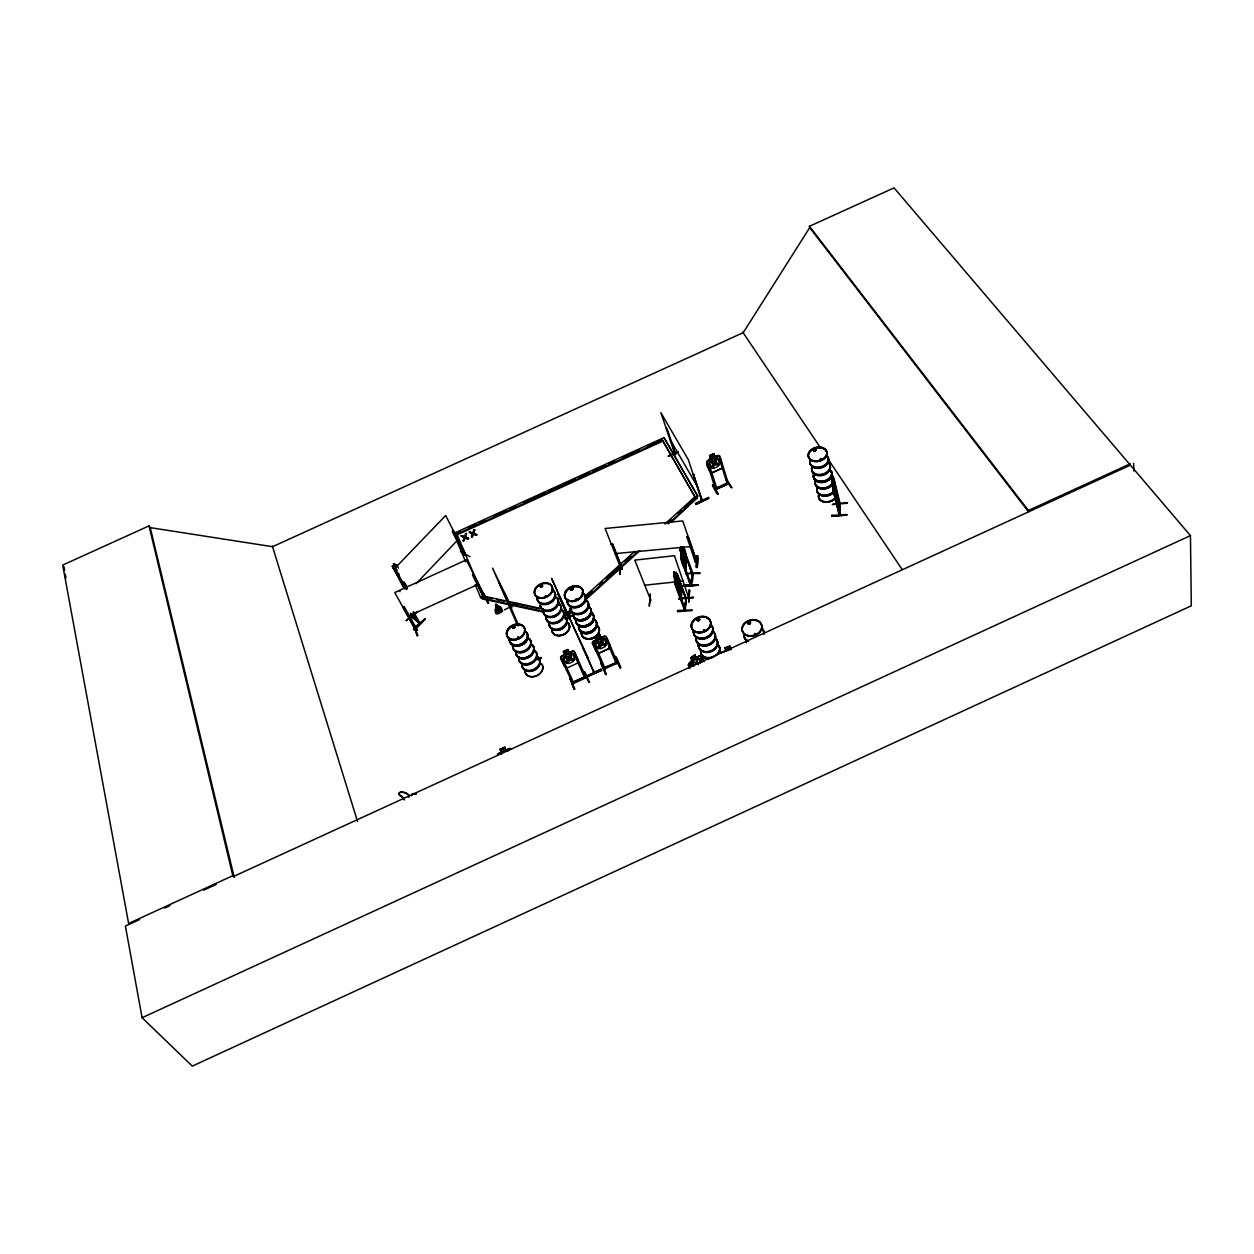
<?xml version="1.0" encoding="UTF-8"?>
<svg xmlns="http://www.w3.org/2000/svg" width="1254" height="1254" viewBox="0 0 1254 1254"><rect width="100%" height="100%" fill="white"/><g stroke="black" fill="none" stroke-linecap="round" stroke-linejoin="round"><path stroke-width="1.5" d="M692.819 573.078L691.894 574.066L692.694 572.953M703.494 630.151C706.08 629.727 701.958 630.731 704.043 631.185M705.014 630.464L703.651 630.934L703.855 629.79M690.985 583.408L690.735 584.317M696.91 620.103L698.227 618.567M697.255 619.46L698.995 620.244M697.929 620.166L698.07 619.115M698.995 618.551L699.262 619.946M699.34 619.194L698.964 620.291M699.889 619.727L699.23 618.645M833.628 490.816L835.462 498.684L834.772 492.399L835.54 493.48L835.587 492.336L834.521 490.267M835.352 495.706L834.694 489.264M836.528 504.03L836.12 491.082L836.684 504.014L835.728 501.976M577.671 662.911L577.749 659.432L574.144 651.5M832.828 485.361L832.907 481.693L833.44 488.637M833.158 484.749L833.126 484.122M839.051 514.892L832.045 484.671L835.885 502.102L833.644 488.605L833.863 491.521M833.722 485.173L833.753 482.445M846.842 514.986L832.029 516.287L846.842 515.033M847.218 502.619L832.452 504.343M831.527 478.918L832.248 484.702L832.86 476.065L839.537 505.158L839.992 503.042L839.788 515.033L832.969 487.963L833.455 488.935M839.898 514.046L839.13 514.877L839.161 504.014M839.49 514.14L839.851 503.058M833.816 478.934L833.33 477.978L840.039 505.001M833.894 489.421L832.562 479.906L832.437 483.339L839.804 514.83M835.195 497.775L834.945 484.781L835.368 497.76L834.553 495.691M832.374 476.081L832.452 478.793L831.48 475.297L832.358 485.188L839.239 513.983M831.794 480L831.872 477.79M832.045 516.366L831.935 515.206M609.381 648.302L609.632 644.619L609.538 648.349L598.785 653.287L595.916 651.045L592.343 642.894L593.503 641.076L604.303 636.28L606.184 636.562L609.522 644.791M697.741 584.74L683.352 585.054L697.914 585.179L683.399 586.198L697.867 585.132M688.274 596.591L674.433 555.71L634.775 560.115L650.873 600.478L649.76 599.631M689.653 590.336L688.65 602.108L689.606 590.305M413.256 626.012L413.71 625.213L417.754 635.496L417.033 635.841L413.992 625.699M650.309 593.988L649.306 606.199L650.403 594.443M650.669 599.788L649.791 599.224M570.601 588.643C573.83 586.653 571.119 591.872 570.883 588.549M572.404 588.863L570.852 589.584M570.256 589.521L570.648 588.69M695.061 561.494L696.597 560.695M621.122 568.908L622.298 568.25L621.106 568.955L605.118 528.483L682.74 520.927L696.879 561.98L688.132 536.555L686.816 536.681L695.327 562.184L695.312 560.695L696.581 561.087M697.146 555.6L696.315 566.98L697.271 567.419C699.951 552.371 695.609 550.992 696.472 567.498L697.255 567.404M696.566 567.404L697.381 555.977M695.578 562.168L695.202 560.789M686.816 536.681L688.101 536.947M545.537 596.732L545.662 595.556L546.854 595.963M545.694 596.324L545.678 595.885M542.731 585.712C538.515 589.788 542.527 583.251 541.132 586.621M542.324 586.104L541.509 585.101M540.066 586.449L540.599 585.43M679.809 588.016L679.48 591.653L677.912 587.358M681.063 599.835L681.047 586.464L682.035 590.697L681.063 599.835L674.558 581.417M517.745 637.659L517.98 637.173M518.607 637.753L518.357 638.035M515.018 626.922L513.09 628.489L513.058 626.451M512.369 627.549L512.855 626.639M512.964 627.172L513.67 626.201L514.532 627.517M514.595 626.796L514.391 627.705M701.378 500.221L701.535 498.982L701.926 501.02L688.368 459.779L660.842 412.613L675.138 454.638L674.95 452.694M721.928 468.291L711.849 472.883L721.928 468.291L722.351 464.638M692.192 610.588L677.568 611.67L677.442 610.526L692.224 609.899M678.665 598.707L693.478 597.437L678.696 598.66M693.478 597.437L678.822 599.004M684.872 609.585L686.016 599.302L684.308 609.381M674.809 583.909L684.684 610.51C684.135 606.873 684.229 610.212 685.374 609.303L675.796 584.568L685.201 610.463L685.107 608.519M685.875 598.675L686.251 599.945L676.909 574.003L686.424 598.879L685.295 610.212M686.424 598.879C684.935 596.465 686.393 600.572 685.546 597.782M684.59 610.447L686.048 597.86L686.455 598.66M679.981 584.74C678.931 615.667 679.166 563.281 680.201 584.725M676.314 584.536L675.687 585.649L675.796 584.568M686.267 599.82L677.426 573.956M674.119 571.855L675.044 581.856L678.257 588.126L677.944 580.085L674.119 571.855L675.436 575.194L675.718 572.467M673.853 575.758L674.276 571.84M674.386 576.652L674.26 573.266M674.605 581.464L676.219 572.185L686.251 599.945M674.762 581.464L674.009 575.602M620.73 563.062L620.009 574.285L620.902 566.698M622.141 568.093L620.62 567.498M674.636 453.776L674.762 452.663L675.577 454.434L667.034 428.978M620.322 566.808L619.946 573.846M612.469 544.111L611.184 544.236L612.469 544.111L622.235 568.83L612.516 543.719M593.91 672.144L594.725 672.536M728.292 482.884L726.912 483.574M716.583 487.822L727.806 482.649L728.574 483.793L715.611 489.718L706.833 461.88L710.657 458.792L709.639 455.594L714.043 453.713L709.639 455.594M569.88 678.273L574.912 688.963L574.144 689.324L570.1 678.242M569.645 618.504L551.588 578.392L594.286 673.006L583.079 648.02M590.853 608.707L590.65 608.645A9.389 7.038 -23.6 0 1 583.878 619.241A9.389 7.038 -23.6 0 1 572.984 614.538A9.405 7.054 -23.6 0 0 585.022 618.802A9.405 7.054 -23.6 0 0 589.474 606.983M574.144 689.308L569.943 678.163M500.957 610.557L500.628 608.66L495.894 604.381L496.741 611.858L499.014 612.156L500.957 610.557L496.255 604.428M496.255 611.011L495.581 604.647M601.042 663.303L606.34 674.338L605.557 674.699L601.121 663.209M601.168 663.679L606.34 674.338M510.88 607.218C512.337 609.491 510.456 604.961 511.224 608.065M617.344 662.081L603.535 668.335M617.705 662.943L616.012 663.209L617.548 662.504M699.951 573.533L685.452 573.439M700.03 572.874L685.64 573.721M594.615 644.195L593.346 644.775L594.615 644.195L605.212 668.743C602.908 670.765 603.472 665.984 604.93 667.692M692.192 572.968L692.02 574.018M690.468 583.439L692.584 574.379L690.735 584.442M680.844 558.5L690.468 585.383L692.537 573.752M686.016 555.428C683.634 596.528 689.684 549.816 683.085 547.073L692.333 574.912M683.399 586.198L683.352 585.179M680.75 551.399L680.797 548.045L681.188 556.572L683.242 562.388L684.48 562.936L684.606 554.973L682.568 549.142L681.847 550.02M680.703 556.18L683.085 547.073M680.859 556.165L681.345 553.61M681.847 559.3L690.97 585.367L682.364 559.284M692.302 575.037L683.759 548.907L693.101 573.768M684.276 548.891L683.571 549.957M680.718 546.65C679.527 558.171 680.17 539.392 682.004 550.02L683.069 547.246M561.729 656.124L560.648 657.817L572.921 683.759C570.162 682.787 574.865 680.53 573.877 683.32L562.748 659.008L561.651 659.965L562.748 659.008M573.705 682.301L572.185 682.928M712.617 484.624L718.181 494.076L717.46 494.405C710.391 482.962 711.143 480.737 718.056 493.982M485.502 598.001L484.373 598.519M415.858 630.307L417.378 630.088L404.101 606.513L402.895 607.061L416.077 630.699C419.04 630.496 415.748 628.332 415.56 629.351M696.691 663.413L697.945 658.005L695.641 663.319C692.412 659.933 688.274 664.981 695.029 664.698M418.428 622.36C420.482 623.379 418.93 624.257 419.024 621.968M419.557 622.642L420.106 623.551L413.554 611.795M411.751 616.78C410.795 613.441 414.478 620.15 411.375 616.027M411.077 613.849L412.409 617.47M821.307 459.277L820.414 459.795M820.116 459.481L821.213 459.92L821.511 458.948M820.053 459.45L820.712 459.168M820.837 459.716L820.492 458.807M815.602 450.374L814.834 449.371L815.492 450.547M815.696 450.28L815.21 449.308L816.213 450.17M754.438 634.007L754.892 633.348L754.986 634.681M755.018 634.007L754.924 634.163M755.645 633.74L755.582 634.148M813.815 450.547L814.316 449.355M813.877 450.296L813.595 449.763M748.591 622.595L749.657 623.316M750.55 622.972L749.39 624.304L747.823 623.599M472.789 532.731L469.325 532.041L472.444 533.499L471.614 537.276L473.15 533.749L476.802 534.909L473.479 532.981L474.576 529.643L473.024 533.232L473.62 530.081M472.57 536.837L473.15 533.749M748.074 622.58L748.952 623.551M748.23 623.144L748.654 622.047M464.591 536.461L461.143 535.771L464.262 537.229L463.4 541.023L464.952 537.48L468.604 538.656L465.281 536.712L466.394 533.373L464.826 536.963L465.438 533.812M464.372 540.584L464.952 537.48M703.886 630.464L704.513 630.119M704.952 630.652L704.105 629.79M471.614 537.276L472.444 533.499M476.802 534.909L473.714 533.483L474.576 529.643M463.4 541.023L464.262 537.229M468.604 538.656L465.532 537.214L466.394 533.373M699.152 619.617L699.136 618.818M699.309 620.589L699.481 618.818M697.318 619.241L697.005 620.385L698.196 620.981M699.152 619.037L697.882 620.275L697.663 618.849M465.015 553.641L464.027 554.566M465.485 554.409L453.117 530.395L452.286 531.273L464.199 555.146L465.109 554.174M404.149 799.848L402.017 796.525A5.267 2.383 18.2 0 1 399.477 792.591A5.267 2.383 18.2 0 1 406.171 793.077A5.267 2.383 18.2 0 1 408.694 796.995M576.495 599.804L576.636 598.66M572.482 589.364L572.42 588.675M572.937 589.051L571.056 590.148M728.057 483.511L727.257 484.389L726.881 483.009M728.433 483.856L720.392 457.992L719.2 458.541L727.461 484.42M716.912 489.123C711.943 487.681 723.966 488.01 726.74 483.48M507.024 751.256L508.607 750.535M715.141 488.48L715.423 489.405M540.756 586.653L540.458 585.634L541.618 585.21M512.886 627.361L514.548 626.608M514.375 627.204L513.795 626.201M616.247 663.617L605.839 639.054L607.108 638.474L617.579 662.943L616.827 661.657L615.918 662.958L604.898 667.269M573.971 653.867L575.414 653.663L573.971 653.867L584.928 678.195L584.364 676.799L585.837 676.219M584.536 677.332L585.869 676.658M585.508 676.235L586.167 677.693L574.285 651.406L572.326 650.998L561.62 656.046M572.592 683.273L586.229 677.082M485.611 598.503L484.357 599.114L472.586 575.272L473.793 574.724L485.941 598.785L466.378 559.88L394.775 592.531L415.983 630.793L417.253 630.151M485.784 598.895L484.812 599.428M689.543 668.272L688.321 665.012C688.634 660.231 703.228 654.87 698.776 655.842M415.936 630.354L417.253 629.743M688.148 596.136L688.807 595.932M564.519 615.98L571.479 608.566M564.849 616.717L571.808 609.303M502.509 611.309C498.684 595.995 488.511 621.921 502.462 611.231M494.813 609.632L500.534 606.717M544.173 612.25L482.116 598.863L482.994 595.995L456.911 534.032L457.271 534.768M701.347 500.158L702.428 500.754L693.525 474.545L701.785 501.004L701.472 498.888M702.318 500.707L701.958 499.954M561.682 655.999L560.475 657.848L564.19 665.811L567.121 668.006L577.843 662.958L577.969 659.494M150.229 527.636L234.184 877.283L232.836 875.668L128.613 923.461L62.7 565.068L149.022 525.896L150.229 527.636L272.526 546.697L743.246 332.655L809.708 227.617L809.41 226.3L894.055 187.881L1190.454 535.599L1191.3 605.807L192.27 1066.119L142.094 1017.715L125.4 926.063L139.633 919.543M593.612 641.155L592.343 642.894M592.562 642.973L596.747 639.853L595.368 636.718M691.001 657.786L692.083 660.952L690.499 663.413L691.565 666.25M675.53 454.34L667.159 429.965M569.3 617.611L568.893 618.645L557.842 593.675L569.128 618.786M747.745 622.815L750.096 622.015M748.434 623.677L748.309 622.423M749.923 623.489L749.814 622.235L748.716 622.266M750.394 623.708L750.441 622.407M839.02 512.933L838.973 514.171L839.365 504.5M464.137 554.817L465.03 553.5M704.842 630.527L704.027 631.013M821.558 459.403L820.837 458.698M699.654 619.915L698.588 620.934L697.067 620.244M815.993 450.327L813.517 450.688M576.683 599.726L576.652 598.738M572.357 589.537L572.623 588.847M546.666 596.199L545.412 596.496M517.683 638.349L518.498 637.471M518.842 637.8L517.698 638.192M545.349 596.011L545.302 596.512M542.308 586.198L540.192 586.59M542.527 586.668L542.01 584.975M514.877 627.502L512.431 627.815M622.031 567.843L620.511 568.046L621.106 568.955M496.412 609.961L497.195 608.989L495.706 604.491M495.549 604.804L501.13 609.507M396.609 574.097L399.336 577.498L392.377 566.134L405.058 588.941M395.214 566.886L393.521 563.673L396.875 565.193L398.49 568.14M404.149 588.518L393.38 568.093L405.356 588.596M395.041 566.73L392.283 566.244M396.766 565.303L393.427 563.783M394.289 568.517L393.066 568.438M601.105 637.596L599.804 634.571L595.18 636.687L596.543 639.822L594.819 641.797L597.265 647.409L600.603 648.741L604.883 646.782L606.152 643.333L603.738 637.722L600.995 637.769M499.829 754.234L501.694 752.181L499.907 749.281L501.741 752.306M593.346 670.968L594.161 672.896M470.172 556.76L460.453 551.619M464.262 554.393L464.638 555.365L452.631 531.445L453.462 530.567M511.789 607.955L492.556 568.156L517.714 625.777M403.741 582.013C402.111 582.702 406.845 583.643 407.284 588.471M416.077 583.706L457.835 539.863M394.853 568.328L445.703 515.504L465.359 554.456L464.685 555.24M585.916 676.752L586.308 677.615L572.89 683.696M695.515 561.682L696.91 561.588M696.378 561.149L694.982 561.243M749.986 623.426L748.419 623.551M814.05 449.967L814.865 449.59M584.411 596.857L634.743 551.321M664.933 524L695.124 496.678L697.036 497.854L671.423 522.072M586.167 596.293L591.919 591.104M599.098 584.599L601.983 581.997M606.293 578.094L620.667 565.084M624.978 561.181L630.715 555.977M666.642 523.467L670.953 519.564M678.132 513.058L681.016 510.456M683.885 507.854L695.39 497.462L697.302 498.637M571.887 611.184L567.56 615.087L565.726 613.77L567.905 615.839L572.216 611.921M586.261 598.158L638.051 551.258M668.272 523.906L697.036 497.854M586.59 598.91L639.791 550.725M576.856 599.631C577.875 599.02 574.128 599.067 576.323 599.992M572.639 589.599L571.385 590.164M514.438 627.643L513.482 628.066M464.952 554.284L464.685 553.327M392.408 566.338L395.308 566.761L393.693 563.814M414.212 627.768L425.137 618.755C418.664 628.176 402.393 637.847 425.372 619.147L425.419 619.194M416.955 611.764L406.045 620.699L417.284 612.015M412.676 616.654L419.165 622.94M692.083 660.952L690.829 657.786L694.904 654.713L696.033 658.084L698.87 655.936M694.904 655.011L691.111 657.895L692.255 660.952L688.571 665.043L689.794 668.288L688.415 665.106M701.832 662.347L700.218 658.554L701.331 657.707L702.945 661.501M701.66 658.021L700.218 658.554M573.454 682.411L572.279 682.364M603.597 667.724L604.052 669.134L605.447 668.492M485.267 598.111L484.201 598.848M484.185 598.095L484.499 599.459M815.335 450.405L816.072 449.81M542.151 586.747L540.474 586.026M831.073 471.081A9.389 6.772 -14.3 0 1 824.191 481.552A9.389 6.772 -14.3 0 1 813.454 475.344A9.327 6.74 -14.3 0 0 824.176 481.489A9.327 6.74 -14.3 0 0 831.01 471.081L831.057 470.767A9.389 6.772 -14.3 0 1 824.113 481.238A9.389 6.772 -14.3 0 1 813.376 475.047A9.327 6.74 -14.3 0 0 824.066 481.034A9.358 6.756 -14.3 0 0 830.916 470.611A9.327 6.74 -14.3 0 1 824.066 481.034A9.358 6.756 -14.3 0 1 813.376 474.874M835.963 491.474L835.932 491.239A9.264 6.756 -14.1 0 1 829.129 501.647A9.264 6.756 -14.1 0 1 818.517 495.424A9.233 6.74 -14.1 0 0 829.082 501.459A9.233 6.74 -14.1 0 0 835.822 491.082M587.421 675.624L601.23 669.275L587.64 676.094L601.685 670.263L587.891 676.627M601.685 670.263L587.64 676.11L601.199 669.213M499.311 583.282L511.334 608.174M415.466 629.916L416.594 628.959M695.484 503.387L708.479 497.415L708.902 498.355L695.954 504.406L695.547 503.497M695.656 503.904L708.682 497.979L695.954 504.39M487.963 603.44L488.684 603.111L483.589 593.314L487.822 602.955M504.421 609.852L517.416 603.378M573.58 614.679L565.225 618.567L573.627 614.758M565.397 618.912L573.752 615.056M565.366 619.178L573.893 615.228M537.794 659.134L541.164 657.519M538.013 659.588L541.132 657.457M538.217 660.074L541.399 658.021M666.579 428.21L666.595 429.181M677.771 451.612L668.225 456.017L678.069 452.083M668.413 456.315L677.865 451.942M403.036 607.406L404.101 606.513M473.934 575.053L472.586 575.272M598.785 653.287L609.538 648.349M620.902 667.598C610.667 647.989 618.206 658.366 620.181 668.006L614.993 656.908M583.659 671.439L588.941 682.474M584.568 676.737L585.696 676.282M573.674 682.098L584.427 677.176M603.879 668.758L617.203 662.52M617.579 662.943L604.052 669.134L592.515 642.863M499.954 749.406L504.688 747.086L506.193 750.268M500.174 749.437L504.641 747.384M506.302 750.096L509.516 748.481L511.632 748.936L509.485 748.607M809.708 227.617L1028.562 511.851L1028.405 510.503L1130.199 463.823M164.54 908.115L169.886 905.67M203.697 890.168L216.143 884.446M233.934 876.295L1130.262 465.203M142.094 1017.715L1190.454 535.599M708.682 463.337L707.491 463.886L708.871 463.651L717.053 489.06L715.579 489.295L728.245 483.542M408.067 616.294L478.495 584.145M725.956 479.012L731.897 487.806L725.737 478.636M697.585 495.785L695.061 496.945L661.595 438.696L695.327 497.713L697.585 495.785L664.024 437.599L454.214 533.185M731.019 487.618L725.627 478.636M599.851 634.681L595.18 636.687M563.422 651.704L567.748 649.729M604.287 636.405L601.058 637.878L599.694 634.743M742.744 332.122L820.508 447.819M454.575 533.922L459.889 531.492M468.745 527.464L475.83 524.235M479.373 522.62L484.687 520.191M493.543 516.162L505.958 510.519M509.5 508.905L514.814 506.475M523.67 502.446L544.926 492.759M548.468 491.145L575.053 479.028M578.596 477.413L589.223 472.57M592.766 470.955L605.165 465.312M608.707 463.698L614.021 461.268M622.877 457.24L638.819 449.967M647.675 445.938L660.09 440.295M454.45 535.144L662.535 440.342L662.802 441.126L457.083 534.847M461.143 535.771L464.826 536.963M465.673 534.298L466.629 533.875M469.325 532.041L473.024 533.232M473.855 530.583L474.811 530.144M463.165 540.521L464.121 540.082M467.35 538.624L468.353 538.154M471.363 536.79L472.335 536.351M475.548 534.878L476.567 534.423M815.1 450.531L813.799 449.951M815.288 450.954L813.705 450.891M513.325 626.404L514.328 626.702M517.918 637.095L518.999 637.408M412.174 616.733L411.343 616.184M729.938 646.155L724.969 647.879L729.938 646.155L731.035 649.384M730.863 649.415L722.79 652.002L726.238 651.014L725.125 647.801M696.581 562.074L695.484 562.153M395.308 566.761L394.179 566.98L406.766 589.552M419.494 623.755L413.162 612.109M584.63 671.564L589.552 682.27M488.041 603.315L483.95 593.675M814.849 450.625L814.003 450.405M541.273 585.038L542.104 585.007M571.542 588.048L573.031 588.581M576.401 598.863L576.26 599.302M589.568 607.108A9.436 7.085 -23.6 0 1 585.101 618.974L584.552 618.912M585.022 619.366L584.192 618.802M698.164 618.614L699.34 618.677M755.174 634.524L756.005 633.552M644.478 585.242L676.078 581.856M679.793 581.464L683.508 581.057M833.565 491.004L833.8 493.449M622.282 568.344L620.824 567.451M620.981 568.861L622.235 568.736M498.371 608.347L500.628 608.66M615.103 553.594L691.55 546.478M831.935 515.331L846.842 514.532M678.006 592.17L679.245 593.879M506.146 750.143L509.046 750.002M681.831 549.785L680.891 546.65M681.126 553.625L680.076 550.475M680.953 558.579C680.044 552.073 682.098 567.858 685.248 568.673M569.065 652.613L571.84 652.55L574.379 658.115L573.156 661.532L568.877 663.491L565.491 662.19L562.905 656.641L564.551 654.557M714.874 456.989L717.366 457.067L719.2 463.024L717.837 466.551L713.824 468.385L710.877 466.833L708.996 460.892L710.83 458.839L709.827 455.625M814.786 449.151L816.088 449.637M621.796 567.419L622.078 568.861M836.042 491.239L834.459 484.154M576.824 598.675L577.012 598.738M513.56 628.082L512.761 627.643M572.357 651.249L574.207 651.625M604.303 636.28L606.246 636.687M543.154 608.911L482.994 595.995L480.454 597.155L480.815 597.876L475.25 584.74M483.354 596.716L492.759 598.738M496.506 599.553L504.03 601.168M507.792 601.983L539.737 608.848M481.755 598.127L543.828 611.513M502.196 753.466L500.754 754.359M709.435 470.516C702.789 460.469 708.965 458.76 717.993 455.578L719.718 456.095L717.931 455.468L715.046 456.926L713.981 453.619M748.591 624.32L747.729 623.332M518.247 637.095L519.031 637.565M469.56 532.527L472.695 533.985M461.394 536.257L464.497 537.715M473.385 534.235L475.783 535.38M465.187 537.966L467.585 539.11M412.268 616.451L418.883 622.156M411.955 616.639L419.996 623.348M573.486 681.815L584.301 676.925M678.68 586.809C680.734 586.417 680.765 590.963 678.853 588.314M749.641 622.125L750.206 622.987M572.467 588.487L573.094 588.847M690.86 583.298L690.155 584.489M564.284 665.608L567.137 667.739M596.011 650.842L598.848 653.13M411.845 616.858L419.635 623.787M395.668 567.952L394.461 567.325L397.189 570.319M709.372 470.422L711.896 472.977M397.189 572.451L399.164 574.567L398.035 573.987M833.832 491.27L834.427 492.383L832.625 484.843L832.656 483.511L833.44 484.53L832.828 478.526L834.647 486.003L834.584 487.163L833.785 486.05L834.459 491.929L834.082 484.138L831.48 475.297M496.082 604.365L499.625 608.237M835.305 497.556L835.963 498.277L834.38 485.925M568.783 616.702L569.582 618.41M396.703 574.128L399.352 577.436M809.41 226.3L1028.405 510.503M683.932 566.777L685.217 568.485M402.017 796.525L404.243 799.566M679.856 598.001L681.236 599.82M688.65 601.983L689.073 589.897M828.126 459.168L902.112 569.473M720.392 457.992L719.2 458.541M496.176 604.898L500.189 611.529M693.525 474.545L694.011 475.36L693.07 474.764M669.495 438.461L696.848 485.627M697.851 496.568L664.024 437.599M399.524 590.634L400.073 591.622M410.356 613.222L412.629 617.564M410.701 614.162L412.55 617.501M413.365 613.143L419.432 623.802M404.086 582.201L406.735 587.044M607.108 638.474L605.839 639.054M614.883 656.908L620.181 668.006M557.842 593.675L558.281 594.568M594.004 670.937L594.804 672.505M562.591 603.002L588.267 658.24M564.817 654.713L563.171 651.563L567.796 649.447L569.238 652.566M567.701 649.619L569.128 652.738M504.359 592.546L518.733 625.636M615.871 662.096L616.529 663.554M495.988 604.992L499.014 612.156M456.675 540.458L465.595 561.714M835.885 501.961L836.684 504.014M509.516 748.481L498.434 753.701L501.522 752.29M413.695 625.229L417.551 635.527M694.12 666.14L692.521 661.877L696.315 659.008L698.415 664.698M694.794 654.917L695.939 657.989L698.337 657.472L700.422 663.162M701.331 657.707L702.616 661.203M700.484 655.811L702.24 660.921M676.141 581.668L676.517 582.702M677.207 587.875L680.358 594.082L679.981 586.073L677.897 580.336M679.699 583.329L680.875 586.59M685.295 598.863L685.75 599.976M690.374 583.188C690.907 590.932 694.794 573 692.036 573.094M724.922 647.738L726.035 650.967M729.812 646.312L730.91 649.541M674.276 452.772L674.621 453.901M695.124 496.678L695.327 497.713M713.871 453.791L714.921 457.099M272.322 546.039L357.515 821.448M719.655 455.986L722.194 464.685M495.785 605.008L497.76 612.281M832.468 504.563L847.202 503.246M832.766 481.928L833.549 485.188M149.022 525.896L232.836 875.668M833.847 477.931L840.149 504.108M832.687 476.081L839.537 505.158M679.135 589.96L679.637 594.647L679.041 591.355M64.001 566.761L64.659 570.492M65.302 574.222L65.96 577.953M834.521 490.33L834.6 490.816A9.28 6.756 -14.1 0 0 835.321 488.935M495.628 604.945L496.741 611.858M676.737 587.452L677.003 589.913L676.58 587.468M1133.6 463.29L1133.961 471.081M585.618 600.541A9.452 7.069 -23.6 0 1 587.562 609.522A9.452 7.069 -23.6 0 1 576.479 614.57A9.452 7.069 -23.6 0 1 570.742 607.328M587.138 601.215A9.593 7.179 -23.6 0 1 582.608 613.237A9.593 7.179 -23.6 0 1 570.304 608.895M585.101 618.974A9.436 7.085 -23.6 0 1 573 614.679M582.577 593.205A9.64 7.179 -23.6 0 1 584.536 602.328A9.64 7.179 -23.6 0 1 573.266 607.485A9.64 7.179 -23.6 0 1 567.435 600.133M586.715 600.541A9.468 7.069 -23.6 0 1 582.232 612.407A9.468 7.069 -23.6 0 1 570.1 608.127M584.27 594.851A9.499 7.085 -23.6 0 1 579.756 606.732A9.499 7.085 -23.6 0 1 567.592 602.469M586.997 600.854A9.593 7.179 -23.6 0 1 582.452 612.892A9.593 7.179 -23.6 0 1 570.162 608.551M582.436 592.86A9.64 7.179 -23.6 0 1 584.395 601.967A9.64 7.179 -23.6 0 1 573.109 607.124A9.64 7.179 -23.6 0 1 567.278 599.788M582.169 592.546A9.515 7.085 -23.6 0 1 584.113 601.544A9.515 7.085 -23.6 0 1 572.984 606.622A9.515 7.085 -23.6 0 1 567.231 599.381M593.769 619.194A9.468 7.148 -23.6 0 1 592.029 631.75A9.468 7.148 -23.6 0 1 578.768 627.941M588.314 606.842A9.389 7.054 -23.6 0 1 590.979 609.491A9.374 7.038 -23.6 0 0 588.298 606.842M597.735 626.091A9.311 7.069 -23.6 0 1 593.361 637.894A9.311 7.069 -23.6 0 1 581.386 633.568M590.9 612.532A9.515 7.163 -23.6 0 1 592.876 621.623A9.515 7.163 -23.6 0 1 581.746 626.702A9.515 7.163 -23.6 0 1 575.962 619.366M578.721 625.276A9.327 7.038 -23.6 0 0 584.411 632.486A9.342 7.054 -23.6 0 0 595.337 627.502A9.342 7.054 -23.6 0 0 593.377 618.551A9.327 7.038 -23.6 0 1 595.321 627.502A9.327 7.038 -23.6 0 1 584.411 632.486A9.342 7.054 -23.6 0 1 578.705 625.276M593.628 618.849A9.468 7.148 -23.6 0 1 595.603 627.925A9.468 7.148 -23.6 0 1 584.521 632.988A9.468 7.148 -23.6 0 1 578.752 625.652M592.358 613.347A9.515 7.163 -23.6 0 1 586.731 625.793A9.515 7.163 -23.6 0 1 575.805 619.021M575.774 618.63A9.358 7.054 -23.6 0 0 581.48 625.856A9.389 7.069 -23.6 0 0 592.452 620.855A9.389 7.069 -23.6 0 0 590.509 611.889A9.358 7.054 -23.6 0 1 592.437 620.84A9.358 7.054 -23.6 0 1 581.48 625.856A9.389 7.069 -23.6 0 1 575.758 618.63M589.772 607.61A9.436 7.085 -23.6 0 1 584.176 619.931A9.436 7.085 -23.6 0 1 573.344 613.237M714.843 634.116A9.86 7.649 -19.2 0 1 707.115 645.841A9.86 7.649 -19.2 0 1 696.378 638.364M713.557 632.032A10.001 7.743 -19.2 0 1 708.244 645.183A10.001 7.743 -19.2 0 1 696.095 637.972M715.642 638.333A9.828 7.649 -19.2 0 1 710.438 651.312A9.828 7.649 -19.2 0 1 698.478 644.18M715.548 638.051A9.828 7.649 -19.2 0 1 710.328 651.014A9.828 7.649 -19.2 0 1 698.368 643.898M712.382 626.687A10.048 7.759 -19.2 0 1 704.513 638.615A10.048 7.759 -19.2 0 1 693.572 631.044M713.181 631.342A9.86 7.649 -19.2 0 1 707.946 644.321A9.86 7.649 -19.2 0 1 695.954 637.204M712.413 627.157A9.907 7.649 -19.2 0 1 704.638 638.913A9.907 7.649 -19.2 0 1 693.854 631.436M713.432 631.671A10.001 7.743 -19.2 0 1 708.118 644.822A10.001 7.743 -19.2 0 1 695.97 637.612M710.987 624.696A10.048 7.759 -19.2 0 1 705.641 637.894A10.048 7.759 -19.2 0 1 693.446 630.684M710.736 624.382A9.907 7.649 -19.2 0 1 705.453 637.393A9.907 7.649 -19.2 0 1 693.431 630.276M715.815 638.929A9.797 7.618 -19.2 0 1 710.626 651.845A9.797 7.618 -19.2 0 1 698.713 644.744M717.993 644.728A9.907 7.728 -19.1 0 1 717.978 654.369M711.504 658.193A9.907 7.728 -19.1 0 1 700.672 652.676M718.04 645.199A9.766 7.618 -19.1 0 1 719.263 652.785M709.121 658.773A9.766 7.618 -19.1 0 1 700.97 650.998M703.635 660.983A9.86 7.728 -19.1 0 1 703.008 659.071M720.251 651.155A9.86 7.728 -19.1 0 1 721.505 652.785M717.884 644.384A9.907 7.728 -19.1 0 1 716.05 655.701M713.839 657.002A9.907 7.728 -19.1 0 1 700.547 652.331M717.633 644.07A9.781 7.634 -19.1 0 1 713.651 656.516A9.781 7.634 -19.1 0 1 700.531 651.908M715.721 638.568A9.828 7.649 -19.2 0 1 710.516 651.531A9.828 7.649 -19.2 0 1 698.556 644.399M703.635 660.529A9.703 7.602 -19.1 0 1 703.008 658.648M704.043 661.642A9.703 7.602 -19.1 0 1 703.447 657.739M703.76 661.328A9.86 7.728 -19.1 0 1 703.149 657.347M829.568 464.889A9.405 6.772 -14.3 0 1 823.862 475.015A9.405 6.772 -14.3 0 1 811.996 470.971M829.584 464.419A9.546 6.866 -14.3 0 1 822.593 475.031A9.546 6.866 -14.3 0 1 811.699 468.777M826.511 455.672A9.577 6.866 -14.4 0 1 821.997 467.334A9.577 6.866 -14.4 0 1 809.849 461.425M827.985 462.303A9.421 6.772 -14.3 0 1 827.906 471.159A9.421 6.772 -14.3 0 1 816.135 474.028A9.421 6.772 -14.3 0 1 812.169 466.159M828.518 459.168A9.452 6.772 -14.4 0 1 818.454 468.385A9.452 6.772 -14.4 0 1 810.633 460.046M826.511 456.174A9.452 6.772 -14.4 0 1 827.797 457.538M828.189 462.663A9.546 6.866 -14.3 0 1 828.11 471.629A9.546 6.866 -14.3 0 1 816.182 474.545A9.546 6.866 -14.3 0 1 812.153 466.566M826.417 455.28A9.593 6.866 -14.4 0 1 821.903 466.958A9.593 6.866 -14.4 0 1 809.755 461.049M827.515 456.284A9.452 6.772 -14.4 0 1 820.571 466.786A9.452 6.772 -14.4 0 1 809.77 460.61M833.675 492.446A9.28 6.756 -14.1 0 1 824.144 496.255A9.28 6.756 -14.1 0 1 817.169 491.505M834.506 485.517A9.28 6.756 -14.1 0 1 835.227 487.148M835.352 488.511A9.421 6.85 -14.1 0 1 834.803 490.345M833.675 492.085A9.421 6.85 -14.1 0 1 822.859 495.816A9.421 6.85 -14.1 0 1 816.856 489.311M834.521 485.063A9.421 6.85 -14.1 0 1 835.242 486.709M833.534 479.53A9.452 6.85 -14.2 0 1 833.628 481.332M833.079 483.166A9.452 6.85 -14.2 0 1 821.088 488.668A9.452 6.85 -14.2 0 1 815.617 480.345M831.512 476.489A9.452 6.85 -14.2 0 1 832.813 477.884M834.224 484.326A9.295 6.756 -14.1 0 1 834.506 489.546M833.377 491.254A9.295 6.756 -14.1 0 1 822.702 494.938A9.295 6.756 -14.1 0 1 816.793 488.527M833.502 479.968A9.327 6.756 -14.2 0 1 833.596 481.755M833.064 483.574A9.327 6.756 -14.2 0 1 821.229 488.997A9.327 6.756 -14.2 0 1 815.837 480.784M831.512 476.99A9.327 6.756 -14.2 0 1 832.797 478.354M835.258 488.135A9.421 6.85 -14.1 0 1 834.725 489.969M833.596 491.709A9.421 6.85 -14.1 0 1 822.765 495.455A9.421 6.85 -14.1 0 1 816.777 488.95M834.443 484.687A9.421 6.85 -14.1 0 1 835.164 486.333M831.418 476.128A9.468 6.85 -14.2 0 1 833.534 480.956M833.001 482.806A9.468 6.85 -14.2 0 1 820.994 488.292A9.468 6.85 -14.2 0 1 815.523 479.968M833.314 480.548A9.342 6.756 -14.2 0 1 822.091 487.916A9.342 6.756 -14.2 0 1 815.539 479.577M832.499 477.131A9.342 6.756 -14.2 0 1 833.22 478.762M831.12 471.316A9.389 6.772 -14.3 0 1 823.047 482.022A9.389 6.772 -14.3 0 1 814.065 473.777M819.113 493.857A9.264 6.756 -14.1 0 0 826.809 502.227A9.264 6.756 -14.1 0 0 836.669 493.104A9.233 6.74 -14.1 0 1 826.825 502.211A9.233 6.74 -14.1 0 1 819.144 493.872M761.899 628.473A10.173 7.932 -17.1 0 1 763.984 634.179M748.011 641.499A10.173 7.932 -17.1 0 1 744.124 634.524M746.412 640.543A10.016 7.806 -17.1 0 1 744.406 634.916M763.216 630.605A10.016 7.806 -17.1 0 1 763.921 632.518M761.789 628.113A10.189 7.932 -17.1 0 1 763.874 633.803M747.901 641.139A10.189 7.932 -17.1 0 1 743.998 634.163M761.539 627.784A10.048 7.822 -17.1 0 1 763.608 633.395M747.839 640.637A10.048 7.822 -17.1 0 1 743.998 633.74M746.349 642.8A9.969 7.79 -17.1 0 1 746.318 640.747M528.247 638.443A9.53 7.163 -26.2 0 1 526.116 651.171A9.53 7.163 -26.2 0 1 513.074 647.268M529.721 639.164A9.656 7.258 -26.2 0 1 524.862 651.453A9.656 7.258 -26.2 0 1 512.761 646.907M530.944 643.992A9.499 7.163 -26.2 0 1 529.878 656.046A9.499 7.163 -26.2 0 1 516.24 654.635M530.74 643.631A9.468 7.132 -26.2 0 1 528.639 656.328A9.468 7.132 -26.2 0 1 515.66 652.425M530.834 643.757A9.499 7.163 -26.2 0 1 528.733 656.485A9.499 7.163 -26.2 0 1 515.707 652.566M526.476 632.455A9.703 7.258 -26.2 0 1 521.601 644.775A9.703 7.258 -26.2 0 1 509.453 640.245M529.251 638.505A9.53 7.163 -26.2 0 1 524.47 650.622A9.53 7.163 -26.2 0 1 512.525 646.155M529.549 638.819A9.656 7.258 -26.2 0 1 524.705 651.108A9.656 7.258 -26.2 0 1 512.588 646.562M526.319 632.11A9.703 7.258 -26.2 0 1 521.429 644.431A9.703 7.258 -26.2 0 1 509.281 639.901M524.454 630.621A9.562 7.148 -26.2 0 1 522.307 643.365A9.562 7.148 -26.2 0 1 509.234 639.477A9.577 7.163 -26.2 0 0 522.307 643.365A9.577 7.163 -26.2 0 0 524.454 630.605M538.844 658.366A9.405 7.132 -26.3 0 1 534.173 670.404A9.405 7.132 -26.3 0 1 522.354 665.905M537.198 656.704A9.53 7.242 -26.3 0 1 538.922 666.015A9.53 7.242 -26.3 0 1 527.777 671.125A9.53 7.242 -26.3 0 1 522.228 663.57M541.462 663.774A9.374 7.148 -26.3 0 1 536.822 675.812A9.374 7.148 -26.3 0 1 525.018 671.298M541.352 663.538A9.374 7.148 -26.3 0 1 536.712 675.592A9.374 7.148 -26.3 0 1 524.893 671.078M532.762 645.794A9.468 7.132 -26.2 0 1 528.028 657.864A9.468 7.132 -26.2 0 1 516.146 653.397M535.615 651.39A9.577 7.242 -26.2 0 1 530.834 663.632A9.577 7.242 -26.2 0 1 518.811 659.071M536.775 656.093A9.405 7.132 -26.3 0 1 534.721 668.758A9.405 7.132 -26.3 0 1 521.805 664.824M534.141 650.669A9.436 7.148 -26.2 0 1 532.072 663.35A9.436 7.148 -26.2 0 1 519.125 659.432M537.041 656.375A9.53 7.242 -26.3 0 1 534.972 669.213A9.53 7.242 -26.3 0 1 521.868 665.231M533.89 649.854A9.577 7.242 -26.2 0 1 531.79 662.723A9.577 7.242 -26.2 0 1 518.654 658.742M533.624 649.556A9.452 7.148 -26.2 0 1 531.539 662.253A9.452 7.148 -26.2 0 1 518.576 658.334M401.923 796.807A5.267 2.383 18.2 0 1 399.227 793.03A5.267 2.383 18.2 0 1 405.246 792.998A5.267 2.383 18.2 0 1 408.976 796.76M411.516 795.663A5.282 2.398 18 0 1 416.093 794.096M411.61 795.381A5.282 2.398 18 0 1 416.187 793.813M555.553 597.406A9.389 6.96 -24.6 0 1 557.34 606.309A9.389 6.96 -24.6 0 1 546.352 611.325A9.389 6.96 -24.6 0 1 540.787 604.146M555.459 596.92A9.515 7.069 -24.6 0 1 553.484 609.428A9.515 7.069 -24.6 0 1 540.317 605.713M557.999 602.798A9.374 6.975 -24.6 0 1 559.786 611.701A9.374 6.975 -24.6 0 1 548.829 616.717A9.374 6.975 -24.6 0 1 543.264 609.538M557.905 602.688A9.327 6.944 -24.6 0 1 559.692 611.544A9.327 6.944 -24.6 0 1 548.766 616.545A9.327 6.944 -24.6 0 1 543.233 609.397M558.124 603.096A9.374 6.975 -24.6 0 1 559.927 611.999A9.374 6.975 -24.6 0 1 548.954 617.015A9.374 6.975 -24.6 0 1 543.405 609.836M552.387 590.117A9.562 7.069 -24.6 0 1 554.19 599.161A9.562 7.069 -24.6 0 1 542.998 604.271A9.562 7.069 -24.6 0 1 537.355 596.998M556.588 597.406A9.389 6.96 -24.6 0 1 552.011 609.162A9.389 6.96 -24.6 0 1 540.098 604.945M552.481 590.603A9.436 6.975 -24.6 0 1 550.522 602.955A9.436 6.975 -24.6 0 1 537.496 599.302M556.87 597.719A9.515 7.069 -24.6 0 1 552.23 609.648A9.515 7.069 -24.6 0 1 540.16 605.353M552.23 589.772A9.562 7.069 -24.6 0 1 554.033 598.801A9.562 7.069 -24.6 0 1 542.841 603.926A9.562 7.069 -24.6 0 1 537.182 596.638M551.964 589.458A9.436 6.975 -24.5 0 1 553.751 598.377A9.436 6.975 -24.5 0 1 542.7 603.425A9.436 6.975 -24.5 0 1 537.135 596.246M565.601 617.109A9.389 7.038 -24.6 0 1 561.055 628.975A9.389 7.038 -24.6 0 1 549.111 624.649M568.046 622.83A9.248 6.96 -24.6 0 1 562.466 634.963A9.248 6.96 -24.6 0 1 551.979 628.332M567.952 622.705A9.217 6.928 -24.6 0 1 562.388 634.806A9.217 6.928 -24.6 0 1 551.948 628.191M558.359 603.676A9.327 6.944 -24.6 0 1 556.447 615.965A9.327 6.944 -24.6 0 1 543.531 612.297M568.156 623.05A9.248 6.96 -24.6 0 1 562.576 635.198A9.248 6.96 -24.6 0 1 552.073 628.567M558.218 603.299A9.358 6.975 -24.6 0 1 560.021 612.203A9.358 6.975 -24.6 0 1 549.048 617.219A9.358 6.975 -24.6 0 1 543.499 610.024M561.055 609.334A9.436 7.054 -24.6 0 1 559.127 621.796A9.436 7.054 -24.6 0 1 546.054 618.065M563.626 615.322A9.264 6.944 -24.6 0 1 561.761 627.596A9.264 6.944 -24.6 0 1 548.891 623.896M562.685 610.949A9.311 6.96 -24.6 0 1 558.171 622.658A9.311 6.96 -24.6 0 1 546.352 618.41M563.877 615.62A9.389 7.038 -24.6 0 1 561.98 628.066A9.389 7.038 -24.6 0 1 548.954 624.304M560.899 608.989A9.436 7.054 -24.6 0 1 562.717 618.003A9.436 7.054 -24.6 0 1 551.666 623.05A9.436 7.054 -24.6 0 1 546.054 615.777M560.632 608.707A9.311 6.96 -24.6 0 1 562.435 617.579A9.311 6.96 -24.6 0 1 551.525 622.564A9.311 6.96 -24.6 0 1 545.992 615.4M675.326 581.072L676.878 582.405L677.928 588.643L677.191 582.279C679.166 584.975 679.119 580.351 677.035 580.759L676.016 574.787L676.705 580.837L675.467 580.085L675.326 581.072M684.261 562.215L684.041 563.438L683.211 557.215C680.875 557.732 681.094 552.998 683.116 555.647L682.678 549.644L683.493 555.6C685.938 555.177 685.64 559.989 683.587 557.105L684.261 562.215M574.614 659.729L573.094 660.529L569.3 658.82C569.3 663.852 563.877 666.172 568.078 658.601C559.645 657.159 565.335 654.118 568.752 657.457C568.548 652.66 574.16 650.481 569.974 657.707L574.614 659.729M606.356 644.964L604.851 645.763L601.105 644.023C601.058 649.149 595.54 651.343 599.914 643.804C591.606 642.22 597.217 639.321 600.603 642.644C600.478 637.816 606.09 635.621 601.795 642.91L606.356 644.964M683.477 585.587L697.867 585.273L683.477 585.587M719.31 464.701L717.884 465.453L714.592 463.463C714.184 468.855 709.106 470.72 713.526 463.181C706.817 461.942 711.081 457.929 714.231 462.005C714.388 456.989 719.671 454.998 715.297 462.334L719.31 464.701M677.74 582.028L677.364 585.665L675.263 579.897L675.64 576.244L677.74 582.028M684.261 556.886L683.602 560.46L681.549 554.644L682.207 551.07L684.261 556.886M498.387 753.576L497.305 755.488L498.512 753.638M694.308 655.936L691.879 657.786L692.255 658.805L694.685 656.971L694.308 655.936M690.374 666.015L689.261 666.862L690.374 666.015M504.045 748.105L501.177 749.422L501.694 750.378L504.563 749.061L504.045 748.105M713.322 454.653L710.72 455.845L711.049 456.911L713.651 455.719L713.322 454.653M715.203 458.055L711.159 459.904L713.024 465.845L717.053 464.011L715.203 458.055M567.153 650.465L564.378 651.735L564.833 652.738L567.607 651.469L567.153 650.465M599.13 635.606L596.355 636.875L596.794 637.878L599.569 636.609L599.13 635.606M601.434 638.772L597.123 640.747L599.569 646.359L603.848 644.384L601.434 638.772M569.52 653.616L565.225 655.591L567.78 661.14L572.075 659.165L569.52 653.616M729.154 647.095L726.144 648.052L726.489 649.086L729.499 648.13L729.154 647.095M396.515 565.476L394.508 564.566L397.063 566.463L396.515 565.476M590.023 615.181A9.436 7.085 -23.6 0 0 588.079 606.199A9.374 7.038 -23.6 0 1 589.976 615.165A9.436 7.085 -23.6 0 1 578.972 620.228A9.436 7.085 -23.6 0 1 573.235 612.987A9.374 7.038 -23.6 0 0 578.987 620.197A9.374 7.038 -23.6 0 0 589.976 615.165M569.739 600.744A9.546 7.085 -23.6 0 0 582.859 591.198A9.546 7.085 -23.6 0 0 568.485 588.267A9.546 7.085 -23.6 0 0 569.739 600.744A9.562 7.101 -23.6 0 0 582.891 591.23A9.562 7.101 -23.6 0 0 568.501 588.283A9.562 7.101 -23.6 0 0 569.739 600.791M570.006 601.324A9.53 7.069 -23.6 0 0 583.11 591.81A9.53 7.069 -23.6 0 0 568.767 588.863A9.53 7.069 -23.6 0 0 570.006 601.324A9.483 7.038 -23.6 0 0 583.063 591.81A9.483 7.038 -23.6 0 0 568.783 588.894A9.483 7.038 -23.6 0 0 570.021 601.293M569.833 600.995A9.562 7.101 -23.6 0 0 582.985 591.433A9.562 7.101 -23.6 0 0 568.579 588.487A9.562 7.101 -23.6 0 0 569.833 600.995M583.878 619.225A9.358 7.022 -23.6 0 0 590.509 608.503A9.389 7.038 -23.6 0 1 583.894 619.257A9.389 7.038 -23.6 0 1 572.984 614.507A9.358 7.022 -23.6 0 0 583.878 619.225M591.057 632.596A9.311 7.038 -23.6 0 0 595.415 620.824A9.327 7.054 -23.6 0 1 591.057 632.612A9.327 7.054 -23.6 0 1 579.066 628.301A9.311 7.038 -23.6 0 0 591.057 632.596M592.327 638.537A9.295 7.054 -23.6 0 0 597.813 626.31A9.311 7.069 -23.6 0 1 592.343 638.568A9.311 7.069 -23.6 0 1 581.605 631.875A9.295 7.054 -23.6 0 0 592.327 638.537M593.299 637.722A9.28 7.038 -23.6 0 0 597.641 625.981A9.233 7.007 -23.6 0 1 593.283 637.706A9.28 7.038 -23.6 0 1 581.354 633.427A9.233 7.007 -23.6 0 0 593.283 637.706M581.966 620.808A9.389 7.054 -23.6 0 0 591.48 611.278A9.374 7.038 -23.6 0 1 581.966 620.793A9.389 7.054 -23.6 0 1 573.548 613.598A9.374 7.038 -23.6 0 0 581.966 620.793M590.258 624.743A9.358 7.054 -23.6 0 0 590.979 613.018A9.374 7.069 -23.6 0 1 590.258 624.758A9.374 7.069 -23.6 0 1 576.605 623.473A9.358 7.054 -23.6 0 0 590.258 624.743M576.276 619.758A9.358 7.054 -23.6 0 0 576.135 621.67A9.374 7.069 -23.6 0 1 576.26 619.758M697.161 632A9.969 7.681 -19.3 0 0 710.595 622A9.969 7.681 -19.3 0 0 695.045 618.786A9.969 7.681 -19.3 0 0 697.161 632M697.381 632.549A9.922 7.649 -19.3 0 0 710.767 622.595A9.922 7.649 -19.3 0 0 695.265 619.398A9.922 7.649 -19.3 0 0 697.381 632.549A9.907 7.634 -19.3 0 0 710.752 622.611A9.907 7.634 -19.3 0 0 695.296 619.413A9.907 7.634 -19.3 0 0 697.396 632.549M697.24 632.235A9.969 7.681 -19.3 0 0 710.689 622.235A9.969 7.681 -19.3 0 0 695.124 619.021A9.969 7.681 -19.3 0 0 697.24 632.235M814.254 460.845A9.515 6.787 -14.5 0 0 826.747 451.691A9.515 6.787 -14.5 0 0 811.542 449.387A9.515 6.787 -14.5 0 0 814.254 460.845M814.426 461.425A9.468 6.772 -14.5 0 0 826.856 452.318A9.468 6.772 -14.5 0 0 811.714 450.029A9.468 6.772 -14.5 0 0 814.426 461.425A9.436 6.74 -14.5 0 0 826.825 452.333A9.436 6.74 -14.5 0 0 811.746 450.045A9.436 6.74 -14.5 0 0 814.426 461.409M814.316 461.096A9.515 6.787 -14.5 0 0 826.809 451.942A9.515 6.787 -14.5 0 0 811.604 449.637A9.515 6.787 -14.5 0 0 814.316 461.096M823.141 482.351A9.342 6.756 -14.3 0 0 831.183 471.692A9.327 6.74 -14.3 0 1 823.141 482.351A9.342 6.756 -14.3 0 1 814.191 474.137A9.327 6.74 -14.3 0 0 823.141 482.351M748.215 635.527A10.11 7.837 -17.2 0 0 761.727 625.385A10.11 7.837 -17.2 0 0 745.738 622.141A10.11 7.837 -17.2 0 0 748.215 635.527M748.419 636.076A10.063 7.806 -17.2 0 0 761.868 625.997A10.063 7.806 -17.2 0 0 745.958 622.752A10.063 7.806 -17.2 0 0 748.419 636.076M748.293 635.762A10.11 7.837 -17.2 0 0 761.789 625.636A10.11 7.837 -17.2 0 0 745.817 622.376A10.11 7.837 -17.2 0 0 748.293 635.762M513.717 639.446A9.64 7.179 -26.1 0 0 524.344 627.69A9.64 7.179 -26.1 0 0 508.732 628.035A9.64 7.179 -26.1 0 0 513.717 639.446M513.999 639.963A9.593 7.148 -26.2 0 0 524.58 628.27A9.593 7.148 -26.2 0 0 509.03 628.615A9.593 7.148 -26.2 0 0 513.999 639.963A9.546 7.132 -26.2 0 0 524.548 628.285A9.546 7.132 -26.2 0 0 509.061 628.63A9.546 7.132 -26.2 0 0 513.999 639.932M513.811 639.634A9.624 7.179 -26.1 0 0 524.438 627.893A9.624 7.179 -26.1 0 0 508.826 628.238A9.624 7.179 -26.1 0 0 513.811 639.634M521.742 645.058A9.546 7.148 -26.2 0 0 526.555 632.941A9.577 7.163 -26.2 0 1 521.742 645.073A9.577 7.163 -26.2 0 1 509.767 640.606A9.546 7.148 -26.2 0 0 521.742 645.058M528.969 656.971A9.499 7.163 -26.2 0 0 531.069 644.242A9.499 7.163 -26.2 0 1 528.969 657.002A9.499 7.163 -26.2 0 1 515.958 653.083A9.499 7.163 -26.2 0 0 528.969 656.971M539.377 597.609A9.499 6.991 -24.5 0 0 552.481 588.126A9.499 6.991 -24.5 0 0 538.327 585.21A9.499 6.991 -24.5 0 0 539.377 597.609M539.643 598.142A9.452 6.96 -24.5 0 0 552.701 588.706A9.452 6.96 -24.5 0 0 538.609 585.806A9.452 6.96 -24.5 0 0 539.643 598.142M539.471 597.813A9.483 6.991 -24.5 0 0 552.575 588.33A9.483 6.991 -24.5 0 0 538.421 585.414A9.483 6.991 -24.5 0 0 539.471 597.813M560.052 629.696A9.248 6.928 -24.6 0 0 565.648 617.579A9.264 6.944 -24.6 0 1 560.052 629.712A9.264 6.944 -24.6 0 1 549.566 623.097A9.248 6.928 -24.6 0 0 560.052 629.696"/></g></svg>
